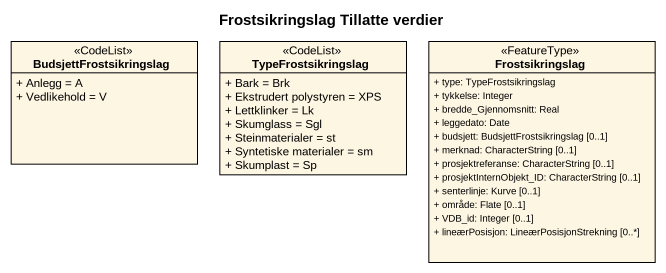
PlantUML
@startuml
title Frostsikringslag Tillatte verdier
hide circle
hide empty members
skinparam classAttributeIconSize 0
class BudsjettFrostsikringslag <<CodeList>> {
  + Anlegg = A
  + Vedlikehold = V
}
class TypeFrostsikringslag <<CodeList>> {
  + Bark = Brk
  + Ekstrudert polystyren = XPS
  + Lettklinker = Lk
  + Skumglass = Sgl
  + Steinmaterialer = st
  + Syntetiske materialer = sm
  + Skumplast = Sp
}
class Frostsikringslag <<FeatureType>> {
  + type: TypeFrostsikringslag
  + tykkelse: Integer
  + bredde_Gjennomsnitt: Real
  + leggedato: Date
  + budsjett: BudsjettFrostsikringslag [0..1]
  + merknad: CharacterString [0..1]
  + prosjektreferanse: CharacterString [0..1]
  + prosjektInternObjekt_ID: CharacterString [0..1]
  + senterlinje: Kurve [0..1]
  + område: Flate [0..1]
  + VDB_id: Integer [0..1]
  + lineærPosisjon: LineærPosisjonStrekning [0..*]
}
@enduml
